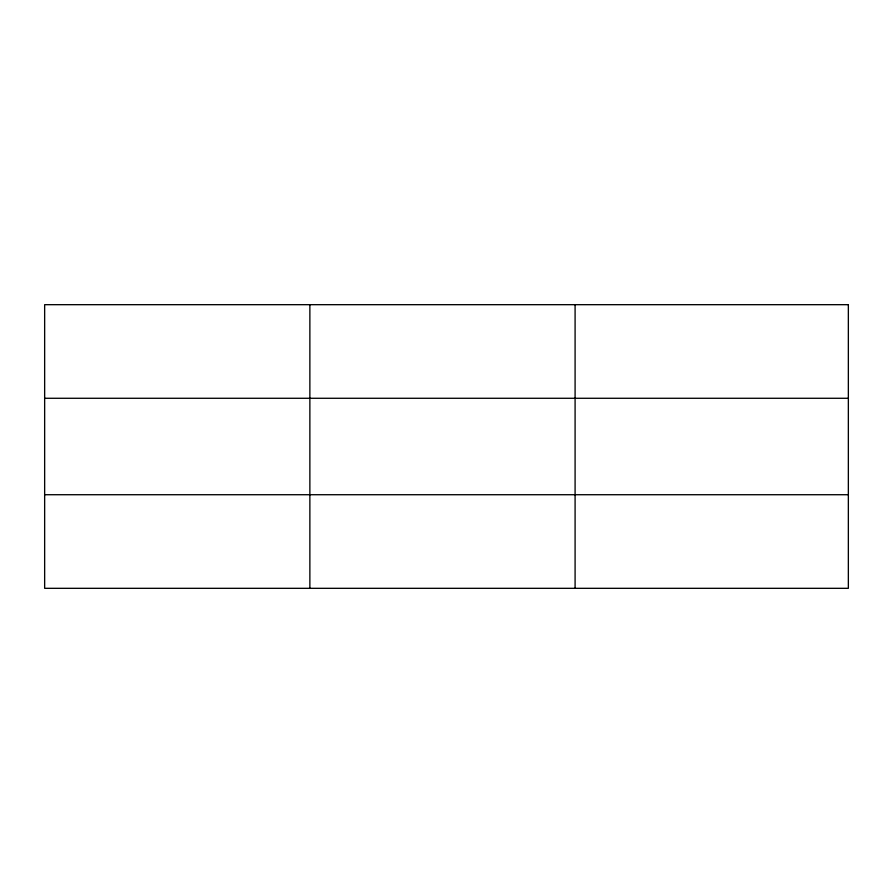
<?xml version="1.0" encoding="UTF-8"?>
<svg xmlns="http://www.w3.org/2000/svg" width="893" height="893" viewBox="0 0 893 893"><rect width="100%" height="100%" fill="white"/><g stroke="black" fill="none" stroke-linecap="round" stroke-linejoin="round"><path stroke-width="1.34" d="M309.871 588.32L309.871 304.68M575.092 588.32L575.092 304.68M44.65 398.278L848.35 398.278M44.65 494.722L848.35 494.722M848.35 304.68L848.35 588.32L44.65 588.32L44.65 304.68L848.35 304.68"/></g></svg>
